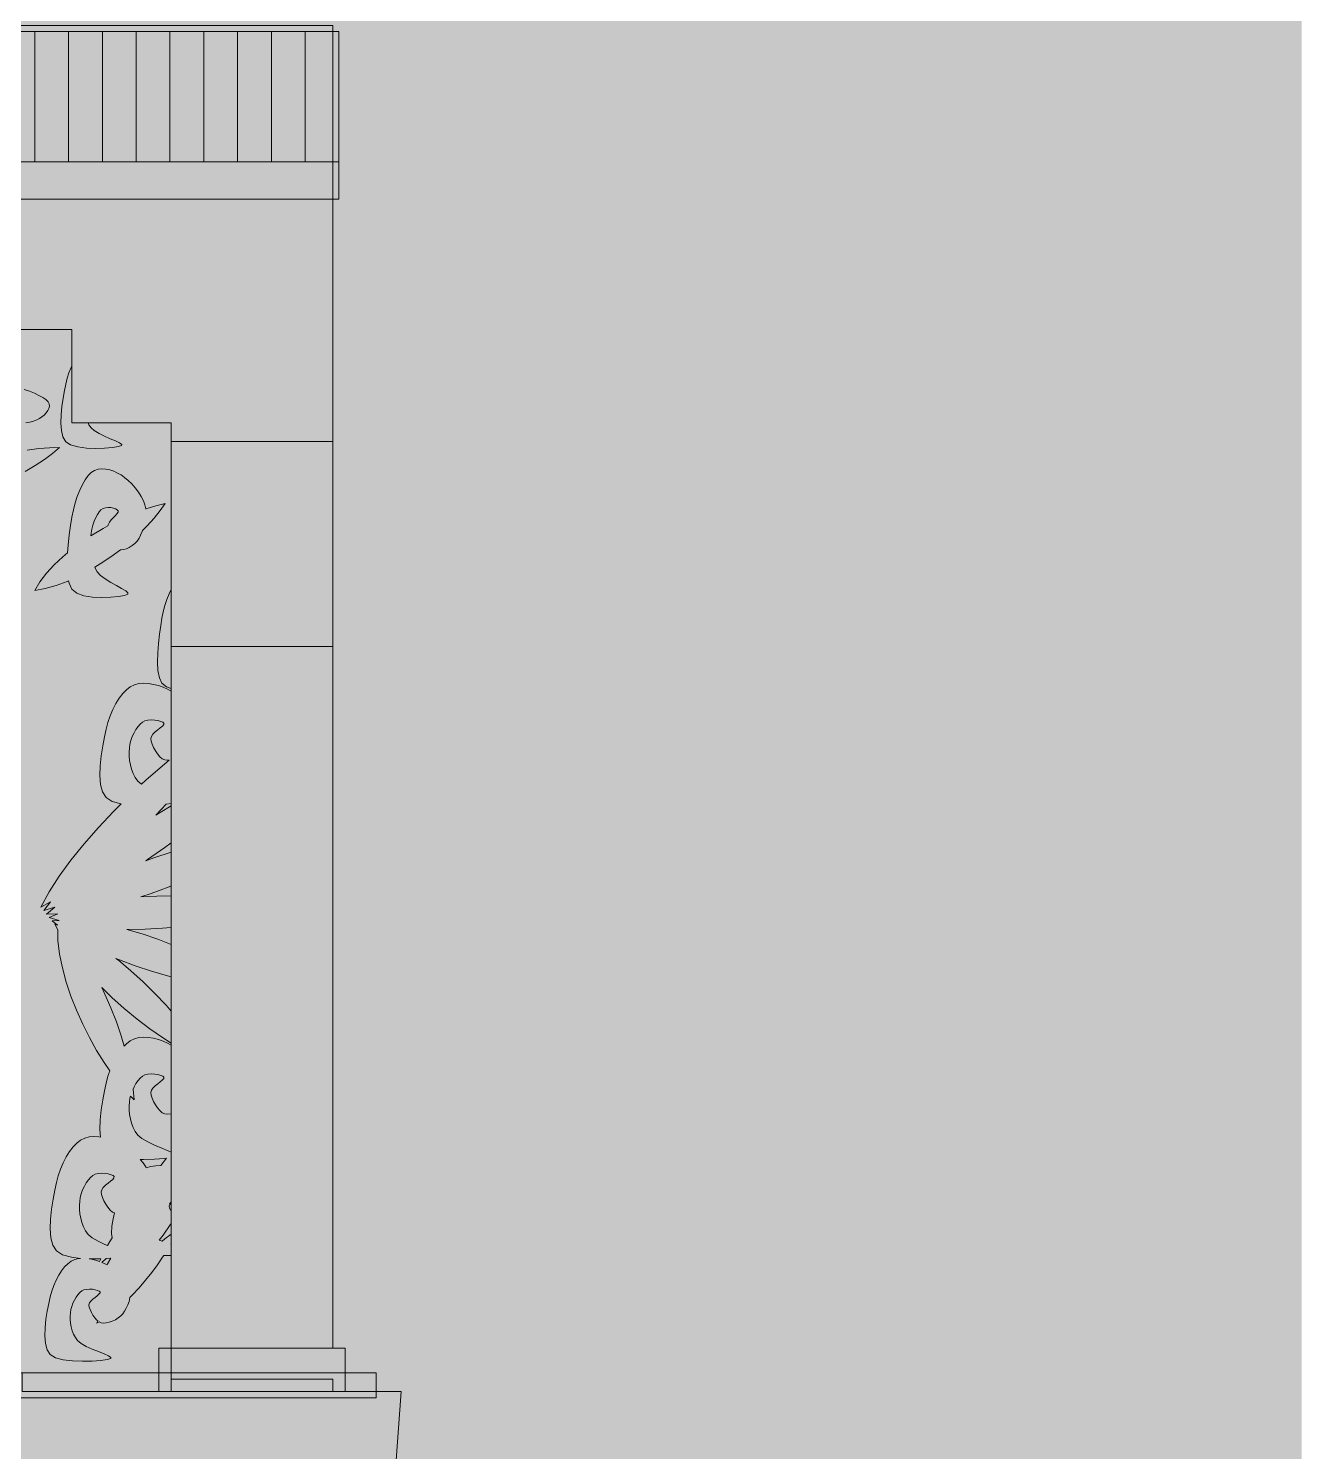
# Model space of a CAD drawing. Header units: millimetres. Extents: x -2412 to 16214, y -1176 to 12015.
# Drawn here: x 13084 to 16214, y 3486 to 6985 of the extents above; entities that cross this region are included whole.
import ezdxf

# ---------------------------------------------------------------- set-up
doc = ezdxf.new("R2010")
doc.units = ezdxf.units.MM
for name, color, linetype, lineweight, true_color in [('00_WHITE_BACKGROUND', 7, 'Continuous', 18, 0xffffff), ('01_STRUCTURE', 7, 'Continuous', 18, 0x000000), ('02_CORNICES', 7, 'Continuous', 18, 0x000000), ('05_STONE_JOINTS', 7, 'Continuous', 18, 0x000000), ('06_ORNAMENT', 7, 'Continuous', 18, 0x000000)]:
    doc.layers.add(name, color=color, linetype=linetype, lineweight=lineweight, true_color=true_color)

msp = doc.modelspace()

# ---------------------------------------------------------------- linework, layer by layer
at = {"layer": '00_WHITE_BACKGROUND', "lineweight": 18, "true_color": 0xffffff}
msp.add_solid([(-2412.2137, -1175.5725), (16213.7405, -1175.5725), (-2412.2137, 12015.2672), (16213.7405, 12015.2672)], dxfattribs=at)
at = {"layer": '01_STRUCTURE', "color": 7, "lineweight": 18, "true_color": 0x000000}
for points in [[(13832.0611, 5465.6489), (13832.0611, 5969.4656), (13832.0611, 6564.8855)], [(13190.8397, 6244.2748), (10931.2977, 6244.2748), (10931.2977, 6155.6183), (10931.2977, 6015.2672), (10891.771, 6015.2672), (10687.0229, 6015.2672), (10687.0229, 5969.4656), (10687.0229, 5816.7939), (10687.0229, 5605.2519)], [(13832.0611, 5465.6489), (13435.1145, 5465.6489), (13435.1145, 5605.2519), (13435.1145, 5969.4656)], [(13832.0611, 5465.6489), (13832.0611, 3740.458), (13435.1145, 3740.458)], [(13832.0611, 3633.5878), (13832.0611, 3664.1221), (13435.1145, 3664.1221)]]:
    msp.add_lwpolyline(points, dxfattribs=at)
at = {"layer": '02_CORNICES', "color": 7, "lineweight": 18, "true_color": 0x000000}
for points in [[(13016.5038, 6977.0992), (13099.5878, 6977.0992)], [(13099.5878, 6977.0992), (13182.6718, 6977.0992)], [(13099.5878, 6977.0992), (13099.5878, 6656.4885)], [(13182.6718, 6977.0992), (13265.7557, 6977.0992)], [(13182.6718, 6977.0992), (13182.6718, 6656.4885)], [(13265.7557, 6977.0992), (13348.8397, 6977.0992)], [(13265.7557, 6977.0992), (13265.7557, 6656.4885)], [(13348.8397, 6977.0992), (13431.9237, 6977.0992)], [(13348.8397, 6977.0992), (13348.8397, 6656.4885)], [(13431.9237, 6977.0992), (13515.0076, 6977.0992)], [(13431.9237, 6977.0992), (13431.9237, 6656.4885)], [(13515.0076, 6977.0992), (13598.0763, 6977.0992)], [(13515.0076, 6977.0992), (13515.0076, 6656.4885)], [(13598.0763, 6977.0992), (13681.1603, 6977.0992)], [(13598.0763, 6977.0992), (13598.0763, 6656.4885)], [(13681.1603, 6977.0992), (13764.2443, 6977.0992)], [(13681.1603, 6977.0992), (13681.1603, 6656.4885)], [(13764.2443, 6977.0992), (13832.0611, 6977.0992), (13847.3282, 6977.0992), (13847.3282, 6656.4885)], [(13764.2443, 6977.0992), (13764.2443, 6656.4885)], [(13099.5878, 6656.4885), (13016.5038, 6656.4885)], [(13182.6718, 6656.4885), (13099.5878, 6656.4885)], [(13265.7557, 6656.4885), (13182.6718, 6656.4885)], [(13348.8397, 6656.4885), (13265.7557, 6656.4885)], [(13431.9237, 6656.4885), (13348.8397, 6656.4885)], [(13515.0076, 6656.4885), (13431.9237, 6656.4885)], [(13598.0763, 6656.4885), (13515.0076, 6656.4885)], [(13681.1603, 6656.4885), (13598.0763, 6656.4885)], [(13764.2443, 6656.4885), (13681.1603, 6656.4885)], [(13847.3282, 6656.4885), (13832.0611, 6656.4885), (13764.2443, 6656.4885)], [(13847.3282, 6656.4885), (13847.3282, 6564.8855), (13832.0611, 6564.8855)], [(13435.1145, 3740.458), (13404.5802, 3740.458), (13404.5802, 3679.3893)], [(13862.5954, 3679.3893), (13862.5954, 3740.458), (13832.0611, 3740.458)], [(13404.5802, 3679.3893), (13068.7023, 3679.3893), (11053.4351, 3679.3893), (10717.5573, 3679.3893)], [(13862.5954, 3679.3893), (13435.1145, 3679.3893), (13404.5802, 3679.3893)], [(13404.5802, 3679.3893), (13404.5802, 3633.5878)], [(13938.9313, 3633.5878), (13938.9313, 3679.3893), (13862.5954, 3679.3893)], [(13862.5954, 3633.5878), (13862.5954, 3679.3893)], [(10335.8779, 3618.3206), (10519.084, 3618.3206), (13938.9313, 3618.3206), (13938.9313, 3633.5878)], [(13862.5954, 3633.5878), (13832.0611, 3633.5878), (13435.1145, 3633.5878)], [(13938.9313, 3633.5878), (13862.5954, 3633.5878)], [(13961.8321, 3389.313), (13984.7328, 3419.8473), (14000, 3633.5878), (13938.9313, 3633.5878)]]:
    msp.add_lwpolyline(points, dxfattribs=at)
at = {"layer": '05_STONE_JOINTS', "color": 7, "lineweight": 18, "true_color": 0x000000}
msp.add_lwpolyline([(13832.0611, 6992.3664), (13832.0611, 6977.0992), (13832.0611, 6656.4885), (13832.0611, 6564.8855), (10290.0763, 6564.8855), (10290.0763, 6656.4885), (10290.0763, 6977.0992), (10290.0763, 6992.3664)], close=True, dxfattribs=at)
msp.add_lwpolyline([(13832.0611, 5969.4656), (13435.1145, 5969.4656), (13435.1145, 6015.2672), (13230.3664, 6015.2672), (13190.8397, 6015.2672), (13190.8397, 6155.6183), (13190.8397, 6244.2748)], dxfattribs=at)
at = {"layer": '06_ORNAMENT', "color": 7, "lineweight": 18, "true_color": 0x000000}
for points in [[(13190.8397, 6155.6183), (13188.8244, 6151.5267), (13183.5267, 6138.4733), (13179.0687, 6124.7328), (13175.5725, 6110.5344), (13172.3511, 6094.4885), (13169.0076, 6075.8015), (13166.0458, 6055.542), (13164.0153, 6034.8092), (13163.4198, 6014.687), (13164.7939, 5996.2595), (13168.6718, 5980.626), (13175.5725, 5968.855), (13187.6183, 5960.9466), (13205.2366, 5955.8779), (13226.3817, 5953.1603), (13248.9771, 5952.3664), (13270.9771, 5953.0076), (13290.3511, 5954.6565), (13305.0382, 5956.8244), (13312.9771, 5959.084), (13313.3588, 5961.8473), (13307.771, 5965.7252), (13297.8015, 5970.5649), (13285.0382, 5976.1832), (13271.0687, 5982.4122), (13257.4962, 5989.084), (13245.8931, 5996.0153), (13237.8626, 6003.0534), (13232.7023, 6010.5344), (13230.3664, 6015.2672)], [(13077.542, 6014.7939), (13087.4198, 6016.9771), (13096.6718, 6019.6183), (13104.8397, 6022.6412), (13111.4504, 6025.9542), (13117.1145, 6029.8168), (13122.5344, 6034.4275), (13127.4046, 6039.6031), (13131.4046, 6045.1298), (13134.1985, 6050.8397), (13135.4809, 6056.5496), (13134.916, 6062.0611), (13132.2137, 6067.1756), (13126.9466, 6072.1985), (13119.2366, 6077.4504), (13109.5878, 6082.7328), (13098.4733, 6087.8779), (13086.3817, 6092.7328), (13073.8168, 6097.1298)], [(13075.5725, 5895.5878), (13100.6718, 5910.1832), (13123.4046, 5924.9771), (13143.4198, 5939.7405), (13160.3053, 5954.1985), (13135.8473, 5953.7863), (13109.2519, 5951.7557), (13080.916, 5948.1679)], [(13435.1145, 5605.2519), (13429.8473, 5594.4275), (13424.3511, 5580.7786), (13419.5115, 5566.0916), (13415.4198, 5550.626), (13412.2137, 5534.6565), (13409.2672, 5516.6107), (13406.1985, 5495.5878), (13403.4809, 5472.7939), (13401.6183, 5449.4656), (13401.0687, 5426.8244), (13402.3359, 5406.0916), (13405.8931, 5388.5038), (13412.2137, 5375.2672), (13423.2672, 5366.3817), (13435.1145, 5362.1832)], [(13435.1145, 5362.1832), (13435.1145, 5465.6489)], [(13435.1145, 5355.8168), (13425.9542, 5360.6107), (13415.1603, 5365.145), (13403.5878, 5369.1298), (13391.542, 5372.3053), (13379.2977, 5374.3817), (13367.1603, 5375.1145), (13355.4198, 5374.2137), (13344.3969, 5371.4046), (13334.3511, 5366.4122), (13324.9618, 5359.0687), (13315.8168, 5349.5573), (13307.0534, 5338.1221), (13298.855, 5325.0687), (13291.374, 5310.6565), (13284.7634, 5295.1603), (13279.1908, 5278.8397), (13274.8092, 5261.9847), (13270.7786, 5242.9313), (13266.5954, 5220.7328), (13262.9008, 5196.687), (13260.3511, 5172.0611), (13259.6183, 5148.1679), (13261.3435, 5126.2901), (13266.1832, 5107.7099), (13274.8092, 5093.7405), (13289.8779, 5084.3511), (13311.8626, 5078.3359), (13293.3282, 5059.9237), (13255.9237, 5020.2748), (13220.7634, 4980.2443), (13188.458, 4940.229), (13159.5878, 4900.6412), (13134.7481, 4861.9084), (13114.5038, 4824.4275), (13138.2901, 4837.8321), (13121.374, 4816.0305), (13149.1603, 4824.7786), (13128.2443, 4807.6336), (13155.8321, 4808.4733), (13135.1145, 4799.2366), (13159.0687, 4791.7863), (13141.9847, 4790.8397), (13155.2214, 4780.1527), (13148.855, 4782.4427), (13155.8473, 4768.8702), (13156.458, 4742.3817), (13160.3969, 4709.2824), (13167.2519, 4675.1756), (13176.7023, 4640.4733), (13188.4122, 4605.5878), (13202.0763, 4570.916), (13217.374, 4536.8855), (13233.9847, 4503.9084), (13251.6031, 4472.3817), (13269.8931, 4442.7328), (13283.8473, 4422.2748), (13279.1908, 4408.6107), (13274.8092, 4391.7557), (13270.7786, 4372.7023), (13266.5954, 4350.5038), (13262.9008, 4326.458), (13260.3511, 4301.8321), (13259.6183, 4277.9389), (13261.084, 4259.2214), (13257.1603, 4259.8779), (13245.0229, 4260.6107), (13233.2824, 4259.7099), (13222.2595, 4256.9008), (13212.2137, 4251.9084), (13202.8244, 4244.5649), (13193.6794, 4235.0534), (13184.916, 4223.6183), (13176.7176, 4210.5649), (13169.2366, 4196.1527), (13162.626, 4180.6565), (13157.0534, 4164.3359), (13152.6718, 4147.4809), (13148.6412, 4128.4275), (13144.458, 4106.229), (13140.7634, 4082.1832), (13138.2137, 4057.5573), (13137.4809, 4033.6641), (13139.2061, 4011.7863), (13144.0458, 3993.2061), (13152.6718, 3979.2366), (13167.7405, 3969.8473), (13189.7557, 3963.8321), (13212, 3961.1145), (13207.2672, 3960.7634), (13197.7099, 3958.3969), (13189.0076, 3954.1985), (13180.8702, 3948.0153), (13172.9466, 3940), (13165.3588, 3930.3817), (13158.2443, 3919.3893), (13151.7557, 3907.2519), (13146.0305, 3894.1985), (13141.1908, 3880.458), (13137.4046, 3866.2595), (13133.9237, 3850.2137), (13130.2901, 3831.5267), (13127.084, 3811.2672), (13124.8702, 3790.5344), (13124.229, 3770.4122), (13125.7252, 3751.9847), (13129.9237, 3736.3511), (13137.4046, 3724.5802), (13150.458, 3716.6718), (13169.542, 3711.6031), (13192.4427, 3708.8855), (13216.916, 3708.0916), (13240.7634, 3708.7328), (13261.7405, 3710.3817), (13277.6489, 3712.5496), (13286.2595, 3714.8092), (13286.6718, 3717.5725), (13280.6107, 3721.4504), (13269.8168, 3726.2901), (13256, 3731.9084), (13240.8702, 3738.1374), (13226.1527, 3744.8092), (13213.5878, 3751.7405), (13204.8855, 3758.7786), (13199.2977, 3766.2595), (13194.8855, 3774.5038), (13191.5267, 3783.2824), (13189.1298, 3792.3664), (13187.5878, 3801.5267), (13186.7939, 3810.5344), (13186.6412, 3819.1603), (13187.0229, 3827.1756), (13188.1832, 3834.9771), (13190.3359, 3842.9618), (13193.313, 3850.8702), (13196.9466, 3858.4733), (13201.0687, 3865.5267), (13205.542, 3871.771), (13210.1679, 3876.9924), (13214.8092, 3880.916), (13220.1679, 3883.4962), (13226.687, 3884.9466), (13233.8473, 3885.4046), (13241.1145, 3885.0382), (13247.9389, 3884), (13253.7863, 3882.458), (13258.1374, 3880.5649), (13260.458, 3878.4733), (13260.1069, 3875.9847), (13257.3282, 3872.8855), (13252.8855, 3869.2519), (13247.5573, 3865.1908), (13242.1069, 3860.8092), (13237.2977, 3856.1985), (13233.8931, 3851.4656), (13232.6718, 3846.7176), (13233.4809, 3841.3588), (13235.5115, 3835.0382), (13238.5802, 3828.229), (13242.4733, 3821.374), (13247.0076, 3814.9466), (13251.9695, 3809.3893), (13254.2137, 3807.5725), (13251.9084, 3801.5267), (13257.7405, 3804.916), (13262.4427, 3802.7481), (13268.2595, 3802.0458), (13275.0534, 3802.5802), (13282.458, 3804.229), (13290.1069, 3806.8702), (13297.6489, 3810.3664), (13304.7328, 3814.5954), (13310.9771, 3819.4351), (13316.0305, 3824.7328), (13320.3664, 3830.916), (13324.5191, 3838.3053), (13328.229, 3846.5649), (13331.2824, 3855.4198), (13333.4198, 3864.5649), (13333.4809, 3865.0687), (13339.2519, 3870.7634), (13355.8626, 3888.6412), (13371.7863, 3907.1603), (13386.8855, 3926.0458), (13400.9618, 3945.0076), (13413.8779, 3963.7405), (13416.5802, 3968), (13435.1145, 3968.3359)], [(13435.1145, 5355.8168), (13435.1145, 5362.1832)], [(13435.1145, 5079.2519), (13435.1145, 5091.1145), (13435.1145, 5092.3053), (13435.1145, 5186.7023), (13435.1145, 5190.6565), (13435.1145, 5355.8168)], [(13435.1145, 5073.4504), (13407.6031, 5057.2519), (13397.1908, 5050.6718), (13397.9847, 5051.4809), (13422.3206, 5077.4504), (13435.1145, 5079.2519)], [(13435.1145, 5073.4504), (13435.1145, 5079.2519)], [(13435.1145, 4982.4275), (13435.1145, 5073.4504)], [(13435.1145, 4959.6031), (13392.2748, 4945.8931), (13372.1374, 4938.6718), (13377.0229, 4941.7863), (13419.4656, 4970.916), (13435.1145, 4982.4275)], [(13435.1145, 4959.6031), (13435.1145, 4982.4275)], [(13435.1145, 4876.7786), (13435.1145, 4959.6031)], [(13435.1145, 4851.9542), (13399.7099, 4851.7863), (13360.0153, 4850.0611), (13385.4504, 4858.3359), (13429.8321, 4874.626), (13435.1145, 4876.7786)], [(13435.1145, 4851.9542), (13435.1145, 4876.7786)], [(13435.1145, 4774.5038), (13435.1145, 4851.9542)], [(13435.1145, 4732.9924), (13402.3206, 4745.6183), (13363.1756, 4758.916), (13325.4046, 4769.9847), (13328.1374, 4769.8931), (13370.7786, 4770.3359), (13413.4198, 4772.5344), (13435.1145, 4774.5038)], [(13435.1145, 4732.9924), (13435.1145, 4774.5038)], [(13435.1145, 4653.145), (13435.1145, 4732.9924)], [(13435.1145, 4568.7023), (13422.1527, 4583.542), (13394.7481, 4612.626), (13365.8779, 4640.9924), (13335.8626, 4668.2137), (13305.0229, 4693.8168), (13298.855, 4698.4427), (13307.4198, 4694.7481), (13346.458, 4679.9847), (13386.1527, 4666.855), (13425.9237, 4655.4198), (13435.1145, 4653.145)], [(13435.1145, 4568.7023), (13435.1145, 4653.145)], [(13435.1145, 4485.5878), (13425.9542, 4490.3817), (13415.1603, 4494.916), (13403.5878, 4498.9008), (13391.542, 4502.0763), (13379.2977, 4504.1527), (13367.1603, 4504.8855), (13355.4198, 4503.9847), (13344.3969, 4501.1756), (13334.3511, 4496.1832), (13324.9618, 4488.8397), (13319.2519, 4482.9008), (13311.7863, 4508.3206), (13300.0916, 4542.8244), (13286.7939, 4577.2061), (13271.9847, 4610.9924), (13264.1832, 4626.6718), (13289.0229, 4602.5344), (13319.6031, 4575.2824), (13350.9313, 4549.542), (13382.5038, 4525.6031), (13413.8321, 4503.7405), (13435.1145, 4490.1679)], [(13435.1145, 4490.1679), (13435.1145, 4568.7023)], [(13435.1145, 4485.5878), (13435.1145, 4490.1679)], [(13435.1145, 4316.4733), (13435.1145, 4485.5878)], [(13435.1145, 4222.9313), (13434.6107, 4222.3053), (13427.5878, 4225.542), (13411.6489, 4232.2137), (13394.1832, 4239.6183), (13377.2214, 4247.5267), (13362.7176, 4255.771), (13352.6718, 4264.1221), (13346.229, 4273.0076), (13341.1298, 4282.7939), (13337.2672, 4293.2214), (13334.4885, 4304), (13332.7176, 4314.8855), (13331.7863, 4325.5878), (13331.6183, 4335.8321), (13332.0611, 4345.3435), (13333.4046, 4354.6107), (13334.8092, 4359.9389), (13343.5115, 4351.145), (13341.145, 4377.4046), (13343.5115, 4382.5038), (13348.2748, 4390.8855), (13353.4198, 4398.3053), (13358.7634, 4404.4885), (13364.1221, 4409.1603), (13370.3053, 4412.229), (13377.8321, 4413.9389), (13386.0916, 4414.4885), (13394.4733, 4414.0611), (13402.3359, 4412.8244), (13409.0992, 4410.9924), (13414.1221, 4408.7481), (13416.7939, 4406.2595), (13416.3817, 4403.313), (13413.1756, 4399.6183), (13408.0611, 4395.2977), (13401.9084, 4390.4885), (13395.6183, 4385.2824), (13390.0611, 4379.8168), (13386.1374, 4374.1985), (13384.7328, 4368.5496), (13385.6641, 4362.1832), (13388, 4354.687), (13391.542, 4346.5954), (13396.0458, 4338.458), (13401.2672, 4330.8244), (13407.0076, 4324.229), (13413.0229, 4319.2214), (13419.084, 4316.3359), (13425.8015, 4315.4962), (13433.6336, 4316.1374), (13435.1145, 4316.4733)], [(13435.1145, 4222.9313), (13435.1145, 4316.4733)], [(13435.1145, 4099.8473), (13435.1145, 4122.8855), (13435.1145, 4152.4885), (13435.1145, 4164), (13435.1145, 4187.8321), (13435.1145, 4209.0229), (13435.1145, 4222.0763), (13435.1145, 4222.9313)], [(13435.1145, 4096.6718), (13431.5267, 4093.313), (13429.9237, 4089.1603), (13430.9771, 4084.4733), (13433.6336, 4078.9466), (13435.1145, 4076.7328)], [(13435.1145, 4098.2901), (13431.0992, 4094.2748), (13435.1145, 4099.8473)], [(13435.1145, 4098.2901), (13435.1145, 4099.8473)], [(13435.1145, 4096.6718), (13435.1145, 4098.2901)], [(13435.1145, 4076.7328), (13435.1145, 4096.6718)], [(13435.1145, 4047.0687), (13435.1145, 4076.7328)], [(13435.1145, 4020.3969), (13419.542, 4008.9466), (13412.4885, 4003.2824), (13405.542, 4005.8473), (13414.9771, 4018.4427), (13432.5802, 4043.2672), (13435.1145, 4047.0687)], [(13435.1145, 4020.3969), (13435.1145, 4047.0687)], [(13435.1145, 3995.8321), (13433.6947, 3996.2595), (13435.1145, 3998.7176)], [(13435.1145, 3998.7176), (13435.1145, 4020.3969)], [(13435.1145, 3995.8321), (13435.1145, 3998.7176)], [(13435.1145, 3968.3359), (13435.1145, 3995.8321)], [(13068.7023, 3679.3893), (13068.7023, 3633.5878), (13404.5802, 3633.5878), (13435.1145, 3633.5878), (13435.1145, 3664.1221), (13435.1145, 3679.3893), (13435.1145, 3740.458), (13435.1145, 3968.3359)]]:
    msp.add_lwpolyline(points, dxfattribs=at)
for points in [[(13099.2366, 5603.0534), (13125.4351, 5607.6489), (13152.2748, 5615.1908), (13179.4962, 5625.3435), (13182.7481, 5626.8244), (13183.9389, 5620.8092), (13190.8397, 5606.1069), (13202.8855, 5596.229), (13220.5038, 5589.8779), (13241.6489, 5586.5038), (13264.2443, 5585.4962), (13286.2443, 5586.3053), (13305.6183, 5588.3511), (13320.3053, 5591.084), (13328.2443, 5593.8931), (13328.626, 5597.3435), (13323.0382, 5602.1985), (13313.0687, 5608.2443), (13300.3053, 5615.2672), (13286.3359, 5623.0534), (13272.7634, 5631.3893), (13261.1603, 5640.0611), (13253.1298, 5648.855), (13247.9695, 5658.1985), (13247.1756, 5660.229), (13260.4275, 5668.2137), (13286.1985, 5685.5725), (13309.9084, 5703.2214), (13311.6336, 5702.9313), (13317.8931, 5703.6031), (13324.7328, 5705.6641), (13331.8015, 5708.9618), (13338.7634, 5713.3435), (13345.2977, 5718.626), (13351.0534, 5724.6718), (13355.7252, 5731.2977), (13359.7252, 5739.0382), (13363.5573, 5748.2595), (13364.3969, 5750.7939), (13375.4809, 5761.7252), (13392.916, 5780.8092), (13407.7863, 5799.2824), (13419.8473, 5816.7939), (13397.1756, 5811.1603), (13372.9008, 5803.5267), (13372.3053, 5803.2977), (13372.2901, 5803.4962), (13370.3817, 5813.7405), (13366.6565, 5823.8015), (13361.2214, 5834.2748), (13354.4122, 5844.8397), (13346.5649, 5855.145), (13338.0305, 5864.8702), (13329.1603, 5873.6336), (13320.2901, 5881.145), (13311.7557, 5887.0229), (13303.1145, 5891.7863), (13293.8626, 5895.9847), (13284.2137, 5899.3282), (13274.4275, 5901.5267), (13264.7176, 5902.2901), (13255.3282, 5901.3282), (13246.5038, 5898.3817), (13238.4733, 5893.1298), (13230.9618, 5885.4046), (13223.6489, 5875.374), (13216.6412, 5863.3588), (13210.0763, 5849.6183), (13204.0916, 5834.4427), (13198.7939, 5818.1221), (13194.3359, 5800.9466), (13190.8397, 5783.2061), (13187.6183, 5763.1603), (13184.2748, 5739.7863), (13181.313, 5714.4733), (13179.8321, 5695.6031), (13168.1679, 5685.9847), (13147.084, 5666.1832), (13128.3206, 5645.6641), (13112.2443, 5624.5802)], [(13236.9313, 5736.9924), (13237.7252, 5744.1069), (13239.7099, 5754.0763), (13242.4427, 5763.9695), (13245.8015, 5773.4656), (13249.6183, 5782.2901), (13253.7252, 5790.1069), (13258, 5796.6107), (13262.2901, 5801.5267), (13267.2366, 5804.7634), (13273.2519, 5806.5649), (13279.8626, 5807.1298), (13286.5649, 5806.6718), (13292.8702, 5805.3893), (13298.2748, 5803.4656), (13302.2901, 5801.084), (13304.4275, 5798.4733), (13304.1069, 5795.374), (13301.542, 5791.4809), (13297.4351, 5786.9466), (13292.5191, 5781.8626), (13287.4809, 5776.3969), (13283.0382, 5770.6412), (13279.9084, 5764.7176), (13279.3588, 5761.8168), (13267.6947, 5755.5725), (13241.313, 5739.8779)], [(13331.6183, 5206.0611), (13332.0611, 5215.5725), (13333.4046, 5224.8397), (13335.8931, 5234.3206), (13339.313, 5243.7099), (13343.5115, 5252.7328), (13348.2748, 5261.1145), (13353.4198, 5268.5344), (13358.7634, 5274.7176), (13364.1221, 5279.3893), (13370.3053, 5282.458), (13377.8321, 5284.1679), (13386.0916, 5284.7176), (13394.4733, 5284.2901), (13402.3359, 5283.0534), (13409.0992, 5281.2214), (13414.1221, 5278.9771), (13416.7939, 5276.4885), (13416.3817, 5273.542), (13413.1756, 5269.8473), (13408.0611, 5265.5267), (13401.9084, 5260.7176), (13395.6183, 5255.5115), (13390.0611, 5250.0458), (13386.1374, 5244.4275), (13384.7328, 5238.7786), (13385.6641, 5232.4122), (13388, 5224.916), (13391.542, 5216.8244), (13396.0458, 5208.687), (13401.2672, 5201.0534), (13407.0076, 5194.458), (13413.0229, 5189.4504), (13419.084, 5186.5649), (13425.8015, 5185.7252), (13429.5725, 5186.0305), (13413.1756, 5172.3206), (13372.5496, 5136.3511), (13362.0611, 5126.5344), (13352.6718, 5134.3511), (13346.229, 5143.2366), (13341.1298, 5153.0229), (13337.2672, 5163.4504), (13334.4885, 5174.229), (13332.7176, 5185.1145), (13331.7863, 5195.8168)], [(13358.7023, 4204.1985), (13366.5496, 4203.9237), (13394.0611, 4204.7023), (13418.2748, 4206.6565), (13423.0076, 4207.313), (13409.4198, 4189.5878), (13396.7176, 4188.9466), (13384.1985, 4186.8855), (13373.6947, 4183.4809), (13372.4427, 4186.0458), (13365.6489, 4196)], [(13209.4809, 4091.5573), (13209.9237, 4101.0687), (13211.2672, 4110.3359), (13213.7557, 4119.8168), (13217.1756, 4129.2061), (13221.374, 4138.229), (13226.1374, 4146.6107), (13231.2824, 4154.0305), (13236.626, 4160.2137), (13241.9847, 4164.8855), (13248.1679, 4167.9542), (13255.6947, 4169.6641), (13263.9542, 4170.2137), (13272.3359, 4169.7863), (13280.1985, 4168.5496), (13286.9618, 4166.7176), (13291.9847, 4164.4733), (13294.6565, 4161.9847), (13294.2443, 4159.0382), (13291.0382, 4155.3435), (13285.9237, 4151.0229), (13279.771, 4146.2137), (13273.4809, 4141.0076), (13267.9237, 4135.542), (13264, 4129.9237), (13262.5954, 4124.2748), (13263.5267, 4117.9084), (13265.8626, 4110.4122), (13269.4046, 4102.3206), (13273.9084, 4094.1832), (13279.1298, 4086.5496), (13284.8702, 4079.9542), (13290.8855, 4074.9466), (13295.313, 4072.8397), (13291.8473, 4058.1374), (13288.9618, 4040), (13288.1221, 4022.3969), (13289.4046, 4011.8321), (13284.0763, 4002.7786), (13278.6107, 3992.5496), (13272.0458, 3995.3435), (13255.084, 4003.2519), (13240.5802, 4011.4962), (13230.5344, 4019.8473), (13224.0916, 4028.7328), (13218.9924, 4038.5191), (13215.1298, 4048.9466), (13212.3511, 4059.7252), (13210.5802, 4070.6107), (13209.6489, 4081.313)], [(13233.313, 3960.0305), (13244.4122, 3959.6489), (13261.9084, 3960.1527), (13258.6565, 3953.2519), (13249.0076, 3956.4885), (13238.5649, 3959.1603)], [(13264.5496, 3950.8855), (13274.8702, 3960.6718), (13286.687, 3961.6183), (13278.5191, 3947.6641), (13277.0687, 3944.9008), (13268.3969, 3949.313)]]:
    msp.add_lwpolyline(points, close=True, dxfattribs=at)

doc.saveas('drawing.dxf')
